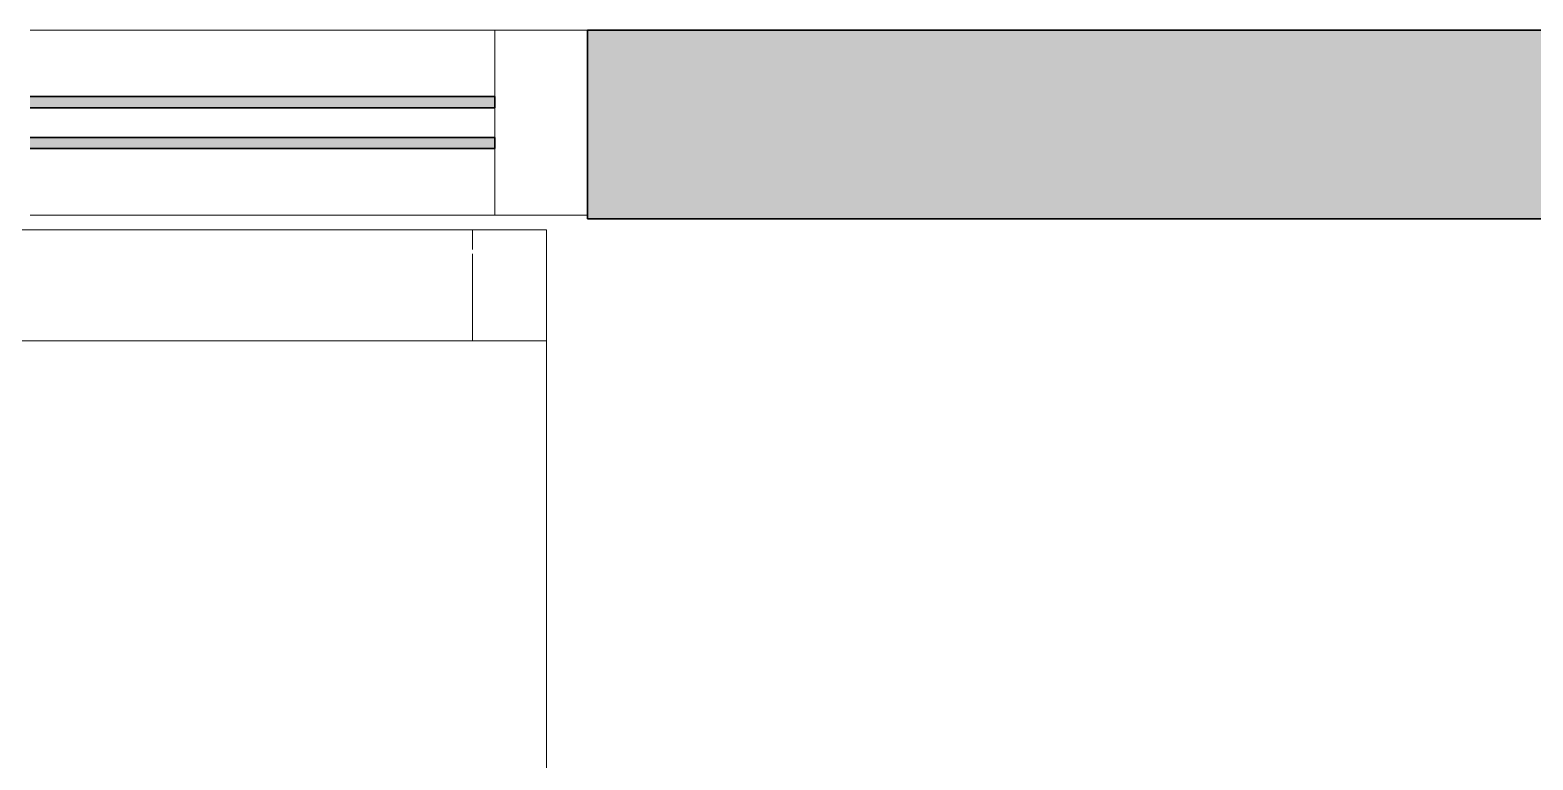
# Model space of a CAD drawing. Header units: millimetres. Extents: x 155927 to 317870, y -36033 to 97293.
# Drawn here: x 202303 to 203114, y 13213 to 13608 of the extents above; entities that cross this region are included whole.
import ezdxf

# ---------------------------------------------------------------- set-up
doc = ezdxf.new("R2010")
doc.units = ezdxf.units.MM
doc.header["$MEASUREMENT"] = 0
for name, color, linetype, lineweight in [('A-GLAZ-CURT', 7, 'CONTINUOUS', 9), ('A-GLAZ-CWMG', 7, 'CONTINUOUS', 9), ('A-WALL-PATT', 7, 'CONTINUOUS', 9), ('I-FURN', 8, 'CONTINUOUS', 9), ('I-WALL', 7, 'CONTINUOUS', 9)]:
    doc.layers.add(name, color=color, linetype=linetype, lineweight=lineweight)

msp = doc.modelspace()

# ---------------------------------------------------------------- hatches: boundary and pattern name
at = {"layer": 'A-GLAZ-CURT'}
h = msp.add_hatch(color=256, dxfattribs=at)
h.paths.add_polyline_path([(202302.83, 13543.61), (202553.83, 13543.61), (202553.83, 13549.61), (202302.83, 13549.61)], flags=0)
h.paths.add_polyline_path([(202553.83, 13565.61), (202553.83, 13571.61), (202302.83, 13571.61), (202302.83, 13565.61)], flags=0)
at = {"layer": 'A-WALL-PATT'}
msp.add_hatch(color=256, dxfattribs=at).paths.add_polyline_path([(203700.52, 13505.61), (203700.52, 13607.61), (202603.83, 13607.61), (202603.83, 13505.61), (203387.21, 13505.61)], flags=0)

# ---------------------------------------------------------------- linework, layer by layer
at = {"layer": 'A-GLAZ-CURT', "lineweight": 30}
for p, q in [((202553.83, 13571.61), (202302.83, 13571.61)), ((202553.83, 13565.61), (202553.83, 13571.61)), ((202302.83, 13565.61), (202553.83, 13565.61)), ((202553.83, 13549.61), (202302.83, 13549.61)), ((202302.83, 13543.61), (202553.83, 13543.61)), ((202553.83, 13543.61), (202553.83, 13549.61))]:
    msp.add_line(p, q, dxfattribs=at)
at = {"layer": 'A-GLAZ-CWMG'}
for p, q in [((202553.83, 13607.61), (202302.83, 13607.61)), ((202553.83, 13507.61), (202302.83, 13507.61))]:
    msp.add_line(p, q, dxfattribs=at)
at = {"layer": 'A-GLAZ-CWMG', "lineweight": 20, "extrusion": (0, 0, -1)}
for p, q in [((202603.83, 13607.61), (202553.83, 13607.61)), ((202553.83, 13607.61), (202553.83, 13507.61)), ((202603.83, 13507.61), (202603.83, 13607.61)), ((202553.83, 13507.61), (202603.83, 13507.61))]:
    msp.add_line(p, q, dxfattribs=at)
at = {"layer": 'I-FURN'}
for p, q in [((202541.68, 13499.61), (201021.68, 13499.61)), ((202581.68, 13499.61), (201781.68, 13499.61)), ((201781.68, 13499.61), (202581.68, 13499.61)), ((202146.68, 13499.61), (202581.68, 13499.61)), ((202581.68, 13499.61), (202541.68, 13499.61)), ((202541.68, 13499.61), (202541.68, 13489.03)), ((202541.68, 13499.61), (202541.68, 13489.03)), ((202581.68, 12099.61), (202581.68, 13499.61)), ((202581.68, 13499.61), (202581.68, 12099.61)), ((202581.68, 13439.61), (202581.68, 13499.61)), ((202581.68, 13499.61), (202581.68, 13439.61)), ((202541.68, 13486.72), (202541.68, 13439.61)), ((202541.68, 13486.72), (202541.68, 13439.61)), ((201021.68, 13439.61), (202541.68, 13439.61)), ((202581.68, 13439.61), (202146.68, 13439.61)), ((202541.68, 13439.61), (202581.68, 13439.61))]:
    msp.add_line(p, q, dxfattribs=at)
at = {"layer": 'I-WALL', "lineweight": 30}
for p, q in [((203700.52, 13607.61), (202603.83, 13607.61)), ((202603.83, 13607.61), (202603.83, 13505.61)), ((202603.83, 13505.61), (203700.52, 13505.61))]:
    msp.add_line(p, q, dxfattribs=at)

doc.saveas('drawing.dxf')
